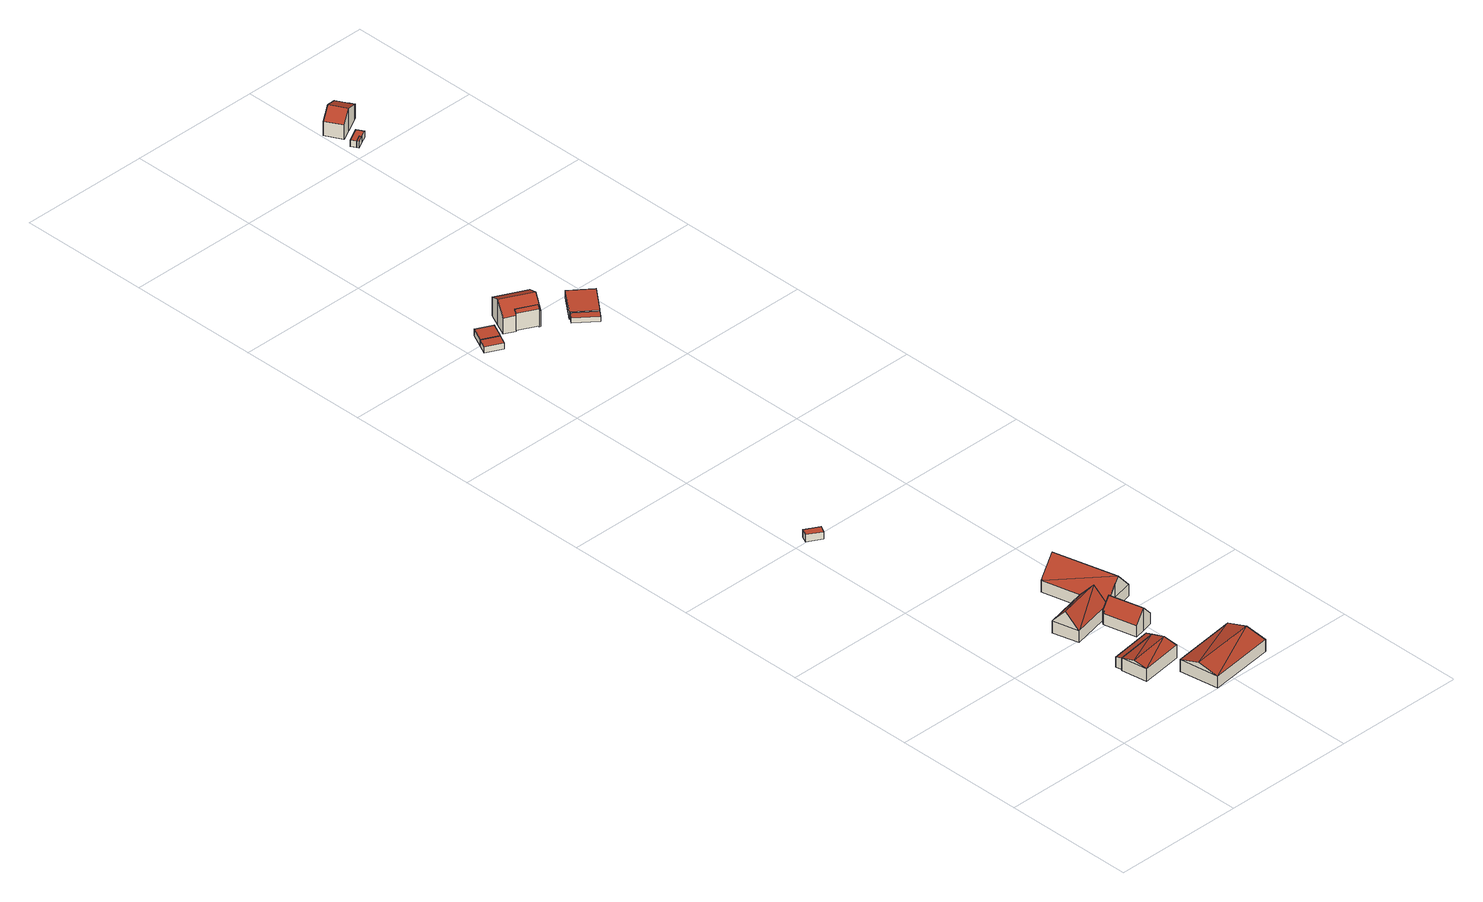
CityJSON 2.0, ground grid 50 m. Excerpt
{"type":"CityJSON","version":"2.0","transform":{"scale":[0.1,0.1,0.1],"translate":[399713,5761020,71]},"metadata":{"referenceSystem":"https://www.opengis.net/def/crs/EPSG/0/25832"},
"CityObjects":{
"building1":{"type":"Building","attributes":{"Gemeindeschluessel":"05515000","Geometrietyp2DReferenz":"3000","function":"31001_2700","roofType":"3100","measuredHeight":6.24},"geometry":[{"type":"Solid","lod":"2","boundaries":[[[[0,1,2,3]],[[4,5,1,0]],[[6,7,5,4]],[[3,2,7,6]],[[0,8,4]],[[6,9,3]],[[9,8,0]],[[0,3,9]],[[6,4,8]],[[8,9,6]],[[1,5,7,2]]]],"semantics":{"surfaces":[{"type":"WallSurface"},{"type":"RoofSurface"},{"type":"GroundSurface"}],"values":[[0,0,0,0,0,0,1,1,1,1,2]]}}]},
"building2":{"type":"Building","attributes":{"Gemeindeschluessel":"05515000","Geometrietyp2DReferenz":"3000","function":"51009_1610","roofType":"2100","measuredHeight":4.61},"geometry":[{"type":"Solid","lod":"2","boundaries":[[[[10,11,12,3]],[[13,14,11,10]],[[0,15,14,13]],[[3,12,15,0]],[[13,10,3,0]],[[11,14,15,12]]]],"semantics":{"surfaces":[{"type":"WallSurface"},{"type":"RoofSurface"},{"type":"GroundSurface"}],"values":[[0,0,0,0,1,2]]}}]},
"building3":{"type":"Building","attributes":{"Gemeindeschluessel":"05515000","Geometrietyp2DReferenz":"3000","function":"31001_1310","roofType":"1000","measuredHeight":2.95},"geometry":[{"type":"Solid","lod":"2","boundaries":[[[[16,17,18,19]],[[20,21,17,16]],[[22,23,21,20]],[[19,18,23,22]],[[20,16,19,22]],[[17,21,23,18]]]],"semantics":{"surfaces":[{"type":"WallSurface"},{"type":"RoofSurface"},{"type":"GroundSurface"}],"values":[[0,0,0,0,1,2]]}}]},
"building4":{"type":"Building","attributes":{"Gemeindeschluessel":"05515000","Geometrietyp2DReferenz":"3000","function":"31001_2000","roofType":"3100","measuredHeight":6.81},"geometry":[{"type":"Solid","lod":"2","boundaries":[[[[24,25,26,27]],[[28,29,25,24]],[[30,31,29,28]],[[27,26,31,30]],[[24,32,28]],[[30,33,27]],[[33,32,24]],[[24,27,33]],[[30,28,32]],[[32,33,30]],[[25,29,31,26]]]],"semantics":{"surfaces":[{"type":"WallSurface"},{"type":"RoofSurface"},{"type":"GroundSurface"}],"values":[[0,0,0,0,0,0,1,1,1,1,2]]}}]},
"building5":{"type":"Building","attributes":{"Gemeindeschluessel":"05515000","Geometrietyp2DReferenz":"3000","function":"31001_1000"},"address":[{"country":"Germany","locality":"Münster","thoroughfareNumber":"490","thoroughfareName":"Rüschhausweg"},{"country":"Germany","locality":"Münster","thoroughfareNumber":"490a","thoroughfareName":"Rüschhausweg"}],"children":["building5-1","building5-2"]},
"building5-1":{"type":"BuildingPart","attributes":{"roofType":"3100","measuredHeight":12.01},"parents":["building5"],"geometry":[{"type":"Solid","lod":"2","boundaries":[[[[34,35,36,37]],[[38,39,35,34]],[[40,41,42,43]],[[44,45,41,40]],[[37,36,45,44]],[[37,44,46]],[[46,47,37]],[[47,46,40]],[[40,43,38,48,47]],[[47,48,34,37]],[[48,38,34]],[[46,44,40]],[[35,39,42,41,45,36]],[[39,38,43,42]]]],"semantics":{"surfaces":[{"type":"WallSurface"},{"type":"RoofSurface"},{"type":"GroundSurface"},{"type":"ClosureSurface"}],"values":[[0,0,0,0,0,1,1,1,1,0,0,0,2,3]]}}]},
"building5-2":{"type":"BuildingPart","attributes":{"roofType":"3100","measuredHeight":10.52},"parents":["building5"],"geometry":[{"type":"Solid","lod":"2","boundaries":[[[[49,50,39,38,51]],[[52,53,50,49]],[[54,55,53,52]],[[56,43,42,55,54]],[[57,56,58]],[[54,58,56]],[[58,52,57]],[[49,51,57,52]],[[57,51,56]],[[58,54,52]],[[39,50,53,55,42]],[[43,56,51,38]],[[39,42,43,38]]]],"semantics":{"surfaces":[{"type":"WallSurface"},{"type":"RoofSurface"},{"type":"GroundSurface"},{"type":"ClosureSurface"}],"values":[[0,0,0,0,1,1,1,1,0,0,2,0,3]]}}]},
"building6":{"type":"Building","attributes":{"Gemeindeschluessel":"05515000","Geometrietyp2DReferenz":"3000","function":"31001_2700","roofType":"3100","measuredHeight":8.95},"geometry":[{"type":"Solid","lod":"2","boundaries":[[[[59,60,61,62]],[[63,64,60,59]],[[65,66,64,63]],[[67,68,66,65]],[[69,70,68,67]],[[71,72,70,69]],[[73,74,72,71]],[[62,61,74,73]],[[67,65,63,69]],[[59,62,73,71,69,63]],[[60,64,66,68,70,72,74,61]]]],"semantics":{"surfaces":[{"type":"WallSurface"},{"type":"RoofSurface"},{"type":"GroundSurface"}],"values":[[0,0,0,0,0,0,0,0,1,1,2]]}}]},
"building7":{"type":"Building","attributes":{"Gemeindeschluessel":"05515000","Geometrietyp2DReferenz":"3000","function":"51009_1610","roofType":"1000","measuredHeight":2.36},"geometry":[{"type":"Solid","lod":"2","boundaries":[[[[75,76,77,78]],[[79,80,76,75]],[[81,82,80,79]],[[78,77,82,81]],[[79,75,78,81]],[[76,80,82,77]]]],"semantics":{"surfaces":[{"type":"WallSurface"},{"type":"RoofSurface"},{"type":"GroundSurface"}],"values":[[0,0,0,0,1,2]]}}]},
"building8":{"type":"Building","attributes":{"Gemeindeschluessel":"05515000","Geometrietyp2DReferenz":"3000","function":"31001_2460","roofType":"1000","measuredHeight":2.58},"geometry":[{"type":"Solid","lod":"2","boundaries":[[[[83,80,82,84]],[[85,86,80,83]],[[87,88,86,85]],[[84,82,88,87]],[[85,83,84,87]],[[80,86,88,82]]]],"semantics":{"surfaces":[{"type":"WallSurface"},{"type":"RoofSurface"},{"type":"GroundSurface"}],"values":[[0,0,0,0,1,2]]}}]},
"building9":{"type":"Building","attributes":{"Gemeindeschluessel":"05515000","Geometrietyp2DReferenz":"3000","function":"51009_1610","roofType":"2100","measuredHeight":7.5},"geometry":[{"type":"Solid","lod":"2","boundaries":[[[[89,90,91,92]],[[93,94,90,89]],[[95,96,94,93]],[[92,91,96,95]],[[93,89,92,95]],[[90,94,96,91]]]],"semantics":{"surfaces":[{"type":"WallSurface"},{"type":"RoofSurface"},{"type":"GroundSurface"}],"values":[[0,0,0,0,1,2]]}}]},
"building10":{"type":"Building","attributes":{"Gemeindeschluessel":"05515000","Geometrietyp2DReferenz":"3000","function":"31001_1000","roofType":"3100","measuredHeight":10.09},"address":[{"country":"Germany","locality":"Münster","thoroughfareNumber":"15","thoroughfareName":"Waltruper Weg"}],"geometry":[{"type":"Solid","lod":"2","boundaries":[[[[97,98,99,100]],[[101,102,98,97]],[[103,104,102,101]],[[105,106,104,103]],[[107,108,106,105]],[[109,110,108,107]],[[111,112,110,109]],[[113,114,112,111]],[[115,116,114,113]],[[100,99,116,115]],[[109,107,105,111]],[[103,101,97,100,115,113,111,105]],[[98,102,104,106,108,110,112,114,116,99]]]],"semantics":{"surfaces":[{"type":"WallSurface"},{"type":"RoofSurface"},{"type":"GroundSurface"}],"values":[[0,0,0,0,0,0,0,0,0,0,1,1,2]]}}]},
"building11":{"type":"Building","attributes":{"Gemeindeschluessel":"05515000","Geometrietyp2DReferenz":"3000","function":"51009_1610","roofType":"2100","measuredHeight":2.44},"geometry":[{"type":"Solid","lod":"2","boundaries":[[[[117,118,119,120]],[[121,122,118,117]],[[123,124,122,121]],[[120,119,124,123]],[[121,117,120,123]],[[118,122,124,119]]]],"semantics":{"surfaces":[{"type":"WallSurface"},{"type":"RoofSurface"},{"type":"GroundSurface"}],"values":[[0,0,0,0,1,2]]}}]},
"building12":{"type":"Building","attributes":{"Gemeindeschluessel":"05515000","Geometrietyp2DReferenz":"3000","function":"31001_2700","roofType":"1000","measuredHeight":2.87},"geometry":[{"type":"Solid","lod":"2","boundaries":[[[[125,126,127,128]],[[129,130,126,125]],[[131,132,130,129]],[[133,134,132,131]],[[128,127,134,133]],[[131,129,125,128,133]],[[126,130,132,134,127]]]],"semantics":{"surfaces":[{"type":"WallSurface"},{"type":"RoofSurface"},{"type":"GroundSurface"}],"values":[[0,0,0,0,0,1,2]]}}]},
"building13":{"type":"Building","attributes":{"Gemeindeschluessel":"05515000","Geometrietyp2DReferenz":"3000","function":"51009_1610","roofType":"1000","measuredHeight":2.57},"geometry":[{"type":"Solid","lod":"2","boundaries":[[[[135,136,137,138]],[[139,140,136,135]],[[141,142,140,139]],[[138,137,142,141]],[[139,135,138,141]],[[136,140,142,137]]]],"semantics":{"surfaces":[{"type":"WallSurface"},{"type":"RoofSurface"},{"type":"GroundSurface"}],"values":[[0,0,0,0,1,2]]}}]},
"building14":{"type":"Building","attributes":{"Gemeindeschluessel":"05515000","Geometrietyp2DReferenz":"3000","function":"31001_2460","roofType":"1000","measuredHeight":2.56},"geometry":[{"type":"Solid","lod":"2","boundaries":[[[[135,136,140,139]],[[143,144,136,135]],[[145,146,144,143]],[[147,148,146,145]],[[141,142,148,147]],[[139,140,142,141]],[[147,145,143,135,139,141]],[[136,144,146,148,142,140]]]],"semantics":{"surfaces":[{"type":"WallSurface"},{"type":"RoofSurface"},{"type":"GroundSurface"}],"values":[[0,0,0,0,0,0,1,2]]}}]},
"building15":{"type":"Building","attributes":{"Gemeindeschluessel":"05515000","Geometrietyp2DReferenz":"3000","function":"31001_1000","roofType":"3100","measuredHeight":9.11},"address":[{"country":"Germany","locality":"Münster","thoroughfareNumber":"21","thoroughfareName":"Käthe-Ernst-Weg"}],"geometry":[{"type":"Solid","lod":"2","boundaries":[[[[149,150,151,152]],[[153,154,150,149]],[[155,156,154,153]],[[157,158,156,155]],[[159,160,158,157]],[[161,162,160,159]],[[163,164,162,161]],[[165,166,164,163]],[[152,151,166,165]],[[159,157,155,161]],[[153,149,152,165,163,161,155]],[[150,154,156,158,160,162,164,166,151]]]],"semantics":{"surfaces":[{"type":"WallSurface"},{"type":"RoofSurface"},{"type":"GroundSurface"}],"values":[[0,0,0,0,0,0,0,0,0,1,1,2]]}}]}
},
"vertices":[
[436,311,54],[436,311,4],[274,287,4],[274,287,54],[450,212,54],[450,212,4],[289,188,54],[289,188,4],[443,262,67],[281,237,67],
[271,310,48],[271,310,8],[274,287,8],[433,335,48],[433,335,8],[436,311,8],
[87,1471,62],[87,1471,33],[33,1501,33],[33,1501,62],[72,1445,62],[72,1445,33],[20,1474,62],[20,1474,33],
[656,186,51],[656,186,4],[406,152,4],[406,152,51],[677,35,51],[677,35,4],[427,2,51],[427,2,4],[666,111,72],[416,77,72],
[481,525,67],[481,525,21],[561,543,21],[561,543,67],[434,514,67],[434,514,21],[377,757,67],[377,757,21],[411,613,21],[411,613,67],[504,787,67],[504,787,21],[440,772,141],[498,528,141],[481,525,122],
[407,507,68],[407,507,21],[434,514,68],[269,475,68],[269,475,21],[245,575,68],[245,575,21],[411,613,68],[422,563,126],[257,525,126],
[407,507,62],[407,507,12],[408,501,12],[408,501,62],[441,515,101],[441,515,12],[481,525,56],[481,525,12],[512,395,56],[512,395,12],[472,386,101],[472,386,12],[432,376,56],[432,376,12],[403,500,56],[403,500,12],
[6,2930,64],[6,2930,40],[67,2900,40],[67,2900,64],[24,2966,64],[24,2966,40],[85,2936,64],[85,2936,40],
[24,2966,65],[85,2936,65],[50,3020,65],[50,3020,40],[111,2990,65],[111,2990,40],
[234,2908,109],[234,2908,42],[241,2922,42],[241,2922,117],[163,2942,109],[163,2942,42],[170,2956,117],[170,2956,42],
[170,2956,112],[170,2956,38],[241,2922,38],[241,2922,112],[163,2942,101],[163,2942,38],[123,2962,101],[123,2962,38],[146,3009,139],[146,3009,38],[169,3058,112],[169,3058,38],[285,3002,112],[285,3002,38],[262,2953,139],[262,2953,38],[239,2906,101],[239,2906,38],[234,2908,101],[234,2908,38],
[396,2791,57],[396,2791,37],[410,2809,37],[410,2809,62],[322,2851,57],[322,2851,37],[336,2869,62],[336,2869,37],
[408,2964,65],[408,2964,36],[333,2872,36],[333,2872,65],[485,2901,65],[485,2901,36],[410,2809,65],[410,2809,36],[336,2869,65],[336,2869,36],
[502,4013,68],[502,4013,43],[506,4005,43],[506,4005,68],[528,4027,68],[528,4027,43],[532,4019,68],[532,4019,43],
[492,4031,68],[492,4031,43],[545,4060,68],[545,4060,43],[559,4033,68],[559,4033,43],
[610,4129,100],[610,4129,43],[601,4145,43],[601,4145,100],[605,4126,103],[605,4126,43],[546,4094,134],[546,4094,43],[504,4072,100],[504,4072,43],[471,4134,100],[471,4134,43],[513,4156,134],[513,4156,43],[577,4190,100],[577,4190,43],[598,4151,100],[598,4151,43]
]}
